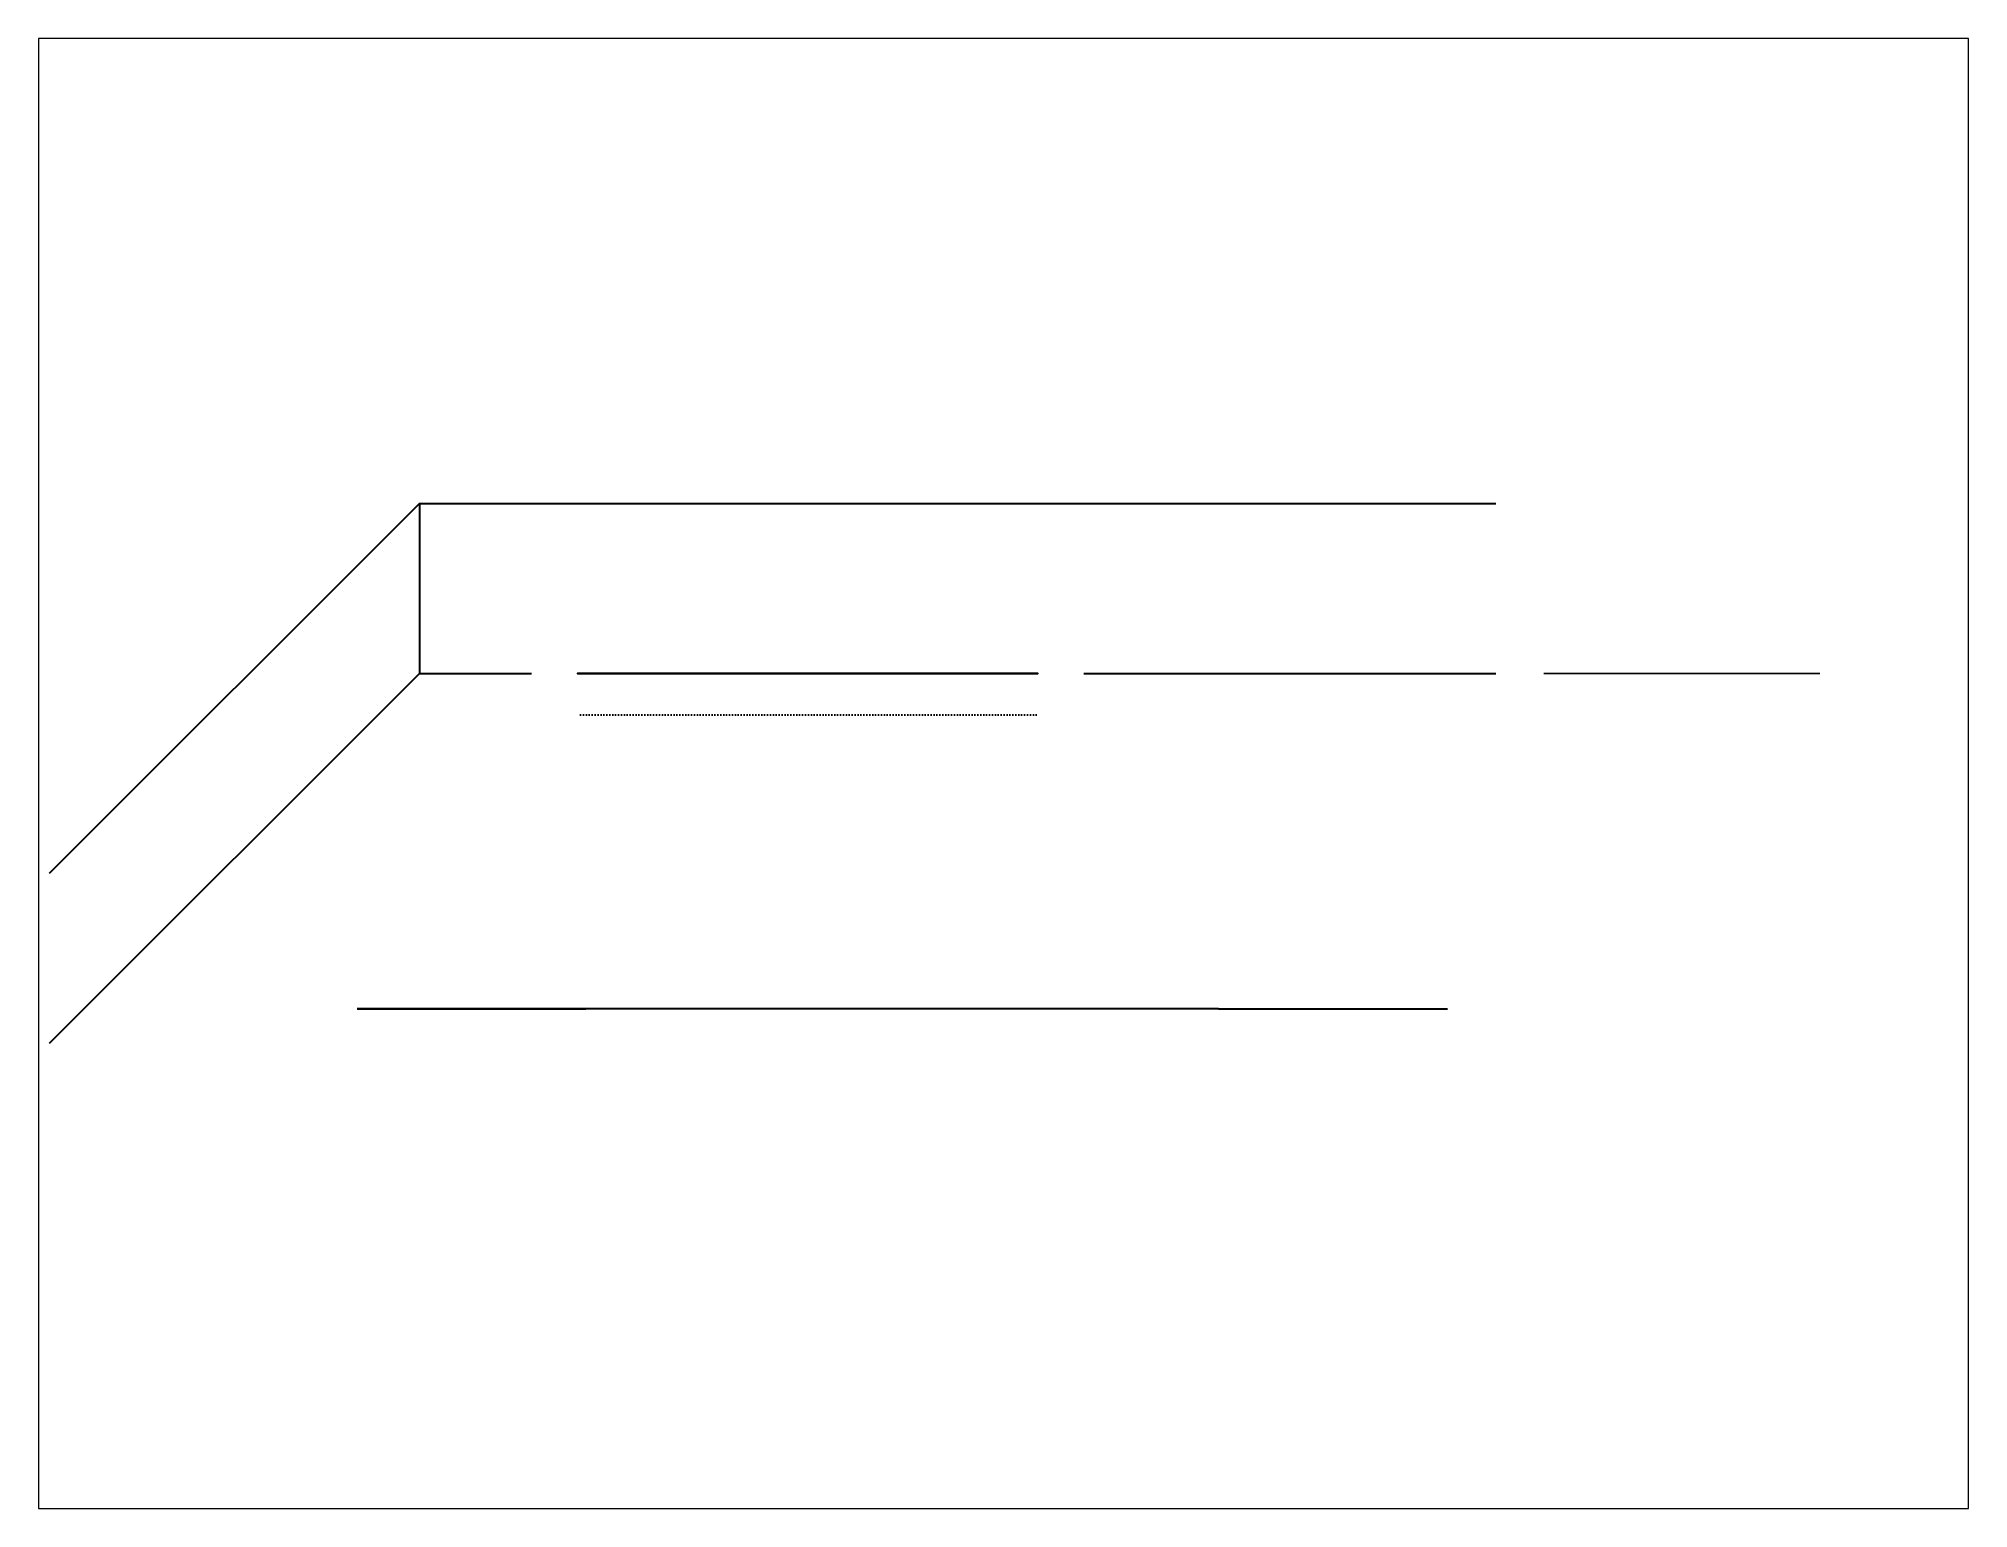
# Paper-space layout 'Layout1' of a CAD drawing. Header units: millimetres. Extents: x 1.05 to 9.45, y 0.8 to 7.2.
# The model-space entities are those that its viewports show. They can reach past a viewport. Long polylines and large blocks are cut down to what shows.
import ezdxf
from ezdxf.enums import TextEntityAlignment as Align

# ---------------------------------------------------------------- set-up
doc = ezdxf.new("R2010")
doc.units = ezdxf.units.MM
doc.header["$MEASUREMENT"] = 0
doc.styles.add('Romans', font='romans.shx')

# ---------------------------------------------------------------- blocks, each defined once
blk = doc.blocks.new('Anno_Elevation_Label_3D_6')
at = {"linetype": 'ByBlock'}
blk.add_hatch(color=0, dxfattribs=at).paths.add_polyline_path([(0, 0), (-0.5, -0.866), (0.5, -0.866)])
blk.add_line((-0.5, 0), (0.5, 0))
at = {"color": 0, "linetype": 'ByBlock'}
blk.add_lwpolyline([(0, 0), (-0.5, -0.866), (0.5, -0.866)], close=True, dxfattribs=at)
at = {"color": 0, "linetype": 'ByBlock', "style": 'Romans'}
blk.add_attdef('PREFIX', text='', height=1, dxfattribs=at).set_placement((-0.9709, -2.4058), align=Align.RIGHT)
for tag, p in [('ELEVATION', (-0.5, -2.4058)), ('SUFFIX', (-0.5, -3.8106))]:
    blk.add_attdef(tag, p, '', height=1, dxfattribs=at)

msp = doc.modelspace()

# ---------------------------------------------------------------- hatches: boundary and pattern name
at = {"extrusion": (3.9443e-31, -1, 2.22045e-16)}
h = msp.add_hatch(dxfattribs=at)
h.set_pattern_fill('ANSI31', color=256, scale=0.002, angle=45, style=0)
h.set_pattern_definition([(270, (-0.428319, 3.5198676), (-0.00635, -1e-17), [])])
h.paths.add_polyline_path([(-0.4283, 3.5199), (0.0717, 4.3859), (0.5717, 3.5199)])

# ---------------------------------------------------------------- linework, layer by layer
at = {"color": 9, "extrusion": (-0.57735, -0.57735, 0.57735)}
for p, q in [((-0.7724, 0.4592, 4.3859), (-1.5769, -0.3453, 3.2769)), ((-0.7724, 0.4592, 4.3859), (-0.7724, 0.0897, 4.3859)), ((-0.7724, 0.0897, 4.3859), (-1.5769, -0.7148, 3.2769))]:
    msp.add_line(p, q, dxfattribs=at)
at = {"color": 9, "extrusion": (0, -1, 2.22045e-16)}
for p, q in [((-0.7724, 0.4592, 4.3859), (1.5679, 0.4592, 4.3859)), ((-0.7724, 0.0897, 4.3859), (-0.5283, 0.0897, 4.3859)), ((0.6717, 0.0897, 4.3859), (1.5679, 0.0897, 4.3859))]:
    msp.add_line(p, q, dxfattribs=at)
at = {"extrusion": (0, -1, 2.22045e-16)}
for p, q in [((-0.7576, -0.6393, 3.0842), (-0.9076, -0.6393, 3.0842)), ((-0.9076, -0.6393, 3.0842), (-0.4104, -0.6393, 3.5814)), ((0.9651, -0.6393, 2.0559), (-0.7576, -0.6393, 2.0559)), ((0.9651, -0.6393, 1.3614), (-0.7576, -0.6393, 1.3614)), ((-0.7576, -0.6393, 3.0842), (-0.7576, -0.6393, 1.3614)), ((0.0869, -0.6393, 3.0842), (-0.4104, -0.6393, 3.5814)), ((-0.0631, -0.6393, 3.0842), (-0.0631, -0.6393, 1.3614)), ((0.0869, -0.6393, 3.0842), (-0.0631, -0.6393, 3.0842)), ((0.9651, -0.6393, 1.2114), (1.4624, -0.6393, 1.7086)), ((0.9651, -0.6393, 2.2059), (1.4624, -0.6393, 1.7086)), ((0.9651, -0.6393, 1.2114), (0.9651, -0.6393, 1.3614)), ((0.9651, -0.6393, 2.0559), (0.9651, -0.6393, 2.2059))]:
    msp.add_line(p, q, dxfattribs=at)

# ---------------------------------------------------------------- block references
at = {"extrusion": (-2.22045e-16, -1, 6.12303e-17)}
ref = msp.add_blockref('Anno_Elevation_Label_3D_6', (0.0717, 4.3859, -0.0897), dxfattribs=at)
ref.add_attrib('ELEVATION', '+10', (-0.4283, 1.9801, -0.0897), dxfattribs={"color": 0, "linetype": 'ByBlock', "extrusion": (-2.22045e-16, -1, 6.12303e-17), "height": 1, "style": 'Romans'})

# ---------------------------------------------------------------- texts
at = {"extrusion": (0, -1, 2.22045e-16), "style": 'Romans'}
for s, height, p in [('Y', 0.3022, (-0.5474, 2.9272, 0.6393)), ('x', 0.4352, (0.7922, 1.587, 0.6393))]:
    msp.add_text(s, height=height, dxfattribs=at).set_placement(p)

psp = doc.layouts.get("Layout1")

# ---------------------------------------------------------------- viewports
at = {"layer": '0'}
psp.add_viewport(center=(5.25, 4), size=(8.4, 6.4), view_center_point=(0.4974, -0.1278), view_height=3.196097, dxfattribs=at)

doc.saveas('drawing.dxf')
